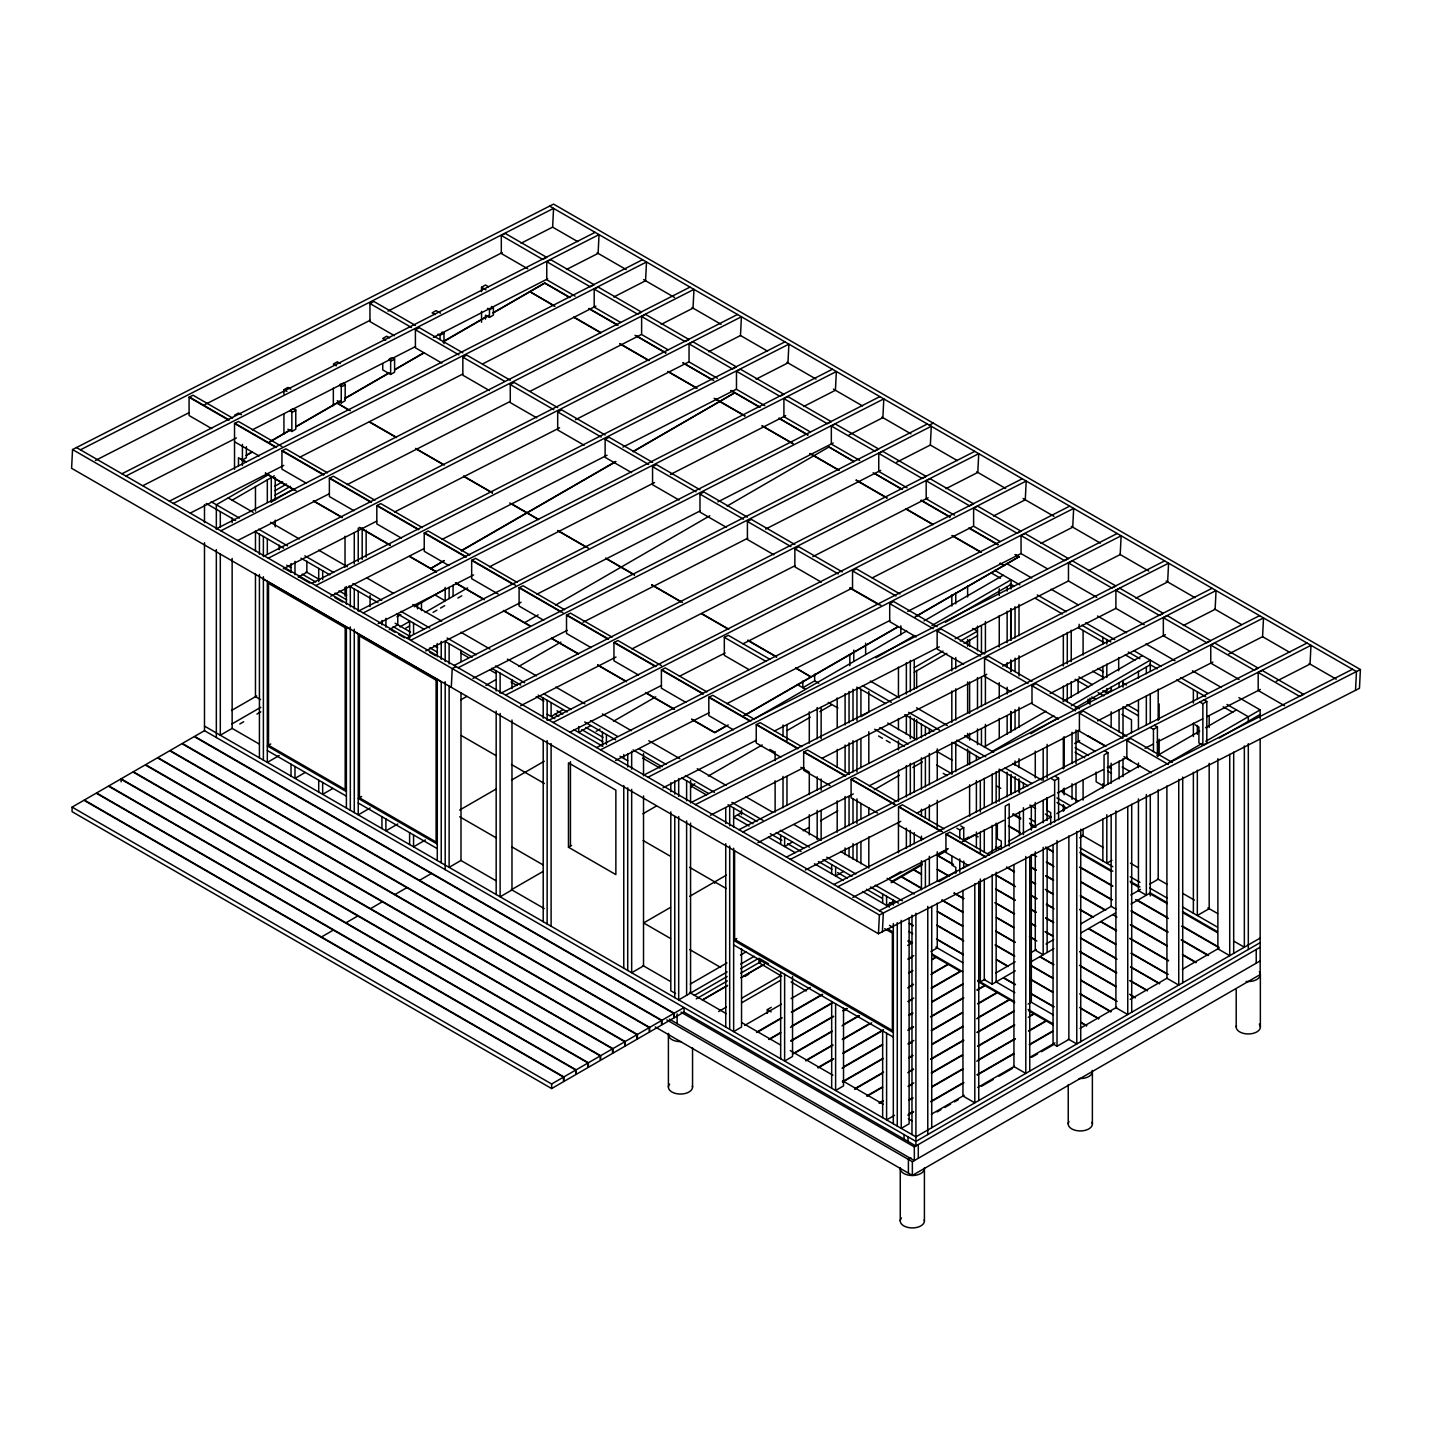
<?xml version="1.0" encoding="UTF-8"?>
<svg xmlns="http://www.w3.org/2000/svg" width="1432" height="1432" viewBox="0 0 1432 1432"><rect width="100%" height="100%" fill="white"/><g stroke="black" fill="none" stroke-linecap="round" stroke-linejoin="round"><path stroke-width="1.5" d="M72.531 449.559L71.6 468.3L878.46 933.754L1359.469 688.291L1360.4 669.532L553.54 204.096L72.531 449.559L879.391 914.994L1360.4 669.532M451.295 687.342L452.226 668.583L456.164 666.578M878.46 933.754L879.391 914.994M882.398 931.749L883.329 912.99L76.469 447.536M896.611 462.25L930.352 445.03L931.283 426.271L458.15 667.724M1355.531 690.313L1356.462 671.554L549.602 206.101M211.703 428.598L189.078 415.531L189.078 397.273L193.016 395.214L232.628 418.072M234.526 415.316L238.464 413.025L241.435 414.743M283.93 394.14L283.93 389.701L287.886 387.428L290.839 389.128M234.526 469.284L234.526 423.514L238.482 421.455L281.943 446.551M481.546 291.663L481.546 287.295L485.502 285.004L488.455 286.722M295.78 410.017L293.811 408.872C286.364 410.304 292.808 414.027 295.78 410.017L295.78 429.224L291.842 431.497L287.886 429.224M345.184 384.42L343.215 383.275C335.768 384.707 342.212 388.43 345.184 384.42L345.184 400.709L341.246 402.983L337.29 400.709M394.588 358.823L392.619 357.678C385.172 359.092 391.616 362.833 394.588 358.823L394.588 372.177L390.65 374.45L382.738 369.904L382.738 363.621M438.085 334.139L440.054 335.285L443.992 333.226L443.992 343.662M487.489 308.542L489.458 309.688L493.396 307.629L493.396 315.13L489.458 317.403L485.502 315.13L485.502 319.121M246.232 455.286L252.032 451.939M269.377 441.915L290.606 429.672M296.388 426.324L340.744 400.709M344.611 398.49L388.967 372.875M394.749 369.528L423.675 352.827M442.971 341.693L487.327 316.078M493.127 312.749L544.787 282.91L569.757 297.319M246.232 455.555L252.032 452.208M269.377 442.184L290.606 429.94M296.388 426.593L340.744 400.996M344.611 398.758L388.967 373.143M394.749 369.814L423.675 353.095M442.971 341.962L489.261 315.237M493.127 313.017L544.787 283.196L569.757 297.605M242.42 460.03L246.376 457.757L246.376 446.695M306.52 483.354L281.943 469.159L281.943 450.901L285.899 448.825L327.498 472.846M268.518 474.636L216.339 504.762L216.339 529.446M231.805 500.395L274.317 475.854M274.872 486.2L282.605 481.743M274.962 490.711L286.561 484.016M275.051 495.239L290.517 486.307M271.275 501.97L292.54 489.708M353.955 510.723L329.378 496.546L329.378 478.288L333.334 476.212L374.916 500.233M401.39 538.11L376.813 523.933L376.813 505.675L380.769 503.599L422.351 527.602M298.375 577.15L306.86 572.263L306.86 561.183M448.807 565.497L424.23 551.302L424.23 533.062L428.186 530.986L469.768 554.99M444.063 560.574L430.567 568.647L444.063 560.861M461.426 550.568L615.724 461.48M633.087 451.456L734.902 392.672L633.087 451.724M461.426 550.837L615.724 461.748M498.121 593.976L471.665 578.689L471.665 560.431L475.621 558.373L517.203 582.377M231.536 710.487L256.668 695.988M396.986 616.798L400.835 614.561M414.331 606.774L445.191 588.964M72.083 807.111L83.933 800.273L563.492 1077.132L563.492 1081.697L551.642 1088.553L72.083 811.675L72.083 807.111L551.642 1083.988L563.492 1077.132M121.094 778.811L132.943 771.973L612.502 1048.833L612.502 1053.397L600.652 1060.253L600.652 1055.688L121.094 778.811L121.094 781.854M1260.16 942.65L915.907 1141.411L204.49 730.678L194.609 736.37L674.168 1013.247L684.048 1007.537L684.048 1012.102L674.168 1017.812L674.168 1013.247M389.289 629.633L397.756 624.746L397.756 613.666M231.805 724.019L260.785 707.283M399.94 626.947L409.588 621.381M425.053 612.448L467.566 587.908M239.824 723.966L243.691 721.728M256.919 714.085L260.785 711.847M405.721 628.165L409.588 625.945M433.055 612.395L436.921 610.157M440.519 608.081L444.654 605.7M457.9 598.039L461.766 595.819M543.677 620.253L519.1 606.076L519.1 587.818L523.038 585.742L564.638 609.764M270.72 743.996L267.319 745.965L346.383 791.592M279.186 755.541L267.319 762.379L267.319 581.392M538.128 614.883L524.631 622.687M555.491 605.145L709.789 515.788M727.152 506.033L828.967 446.981L853.92 461.39M591.094 647.64L566.517 633.463L566.517 615.205L570.473 613.129L612.055 637.133M305.159 772.492L294.992 778.364L294.992 766.496M460.925 699.8L466.707 696.471M485.931 685.373L495.544 679.824M518.617 666.507L560.914 642.091M332.833 788.459L322.665 794.33L322.665 782.463M638.529 675.027L613.952 660.832L613.952 642.592L617.908 640.516L661.387 665.612M361.616 796.478L358.233 798.447L437.279 844.075M370.082 808.024L358.233 814.88L358.233 633.875M562.973 709.663L551.105 716.501L551.105 702.593M685.946 702.414L661.387 688.219L661.387 669.961L665.325 667.903L706.925 691.907M397.756 823.991L385.906 830.846L385.906 818.979M590.611 725.612L578.743 732.468L578.743 726.507M459.654 810.082L496.188 788.996M511.564 780.1L544.25 761.233M596.159 731.269L600.008 729.049M613.469 721.263L655.767 696.847M425.429 839.975L413.562 846.813L413.562 834.946M733.381 729.801L708.804 715.606L708.804 697.348L712.76 695.272L754.342 719.294M321.484 936.958L333.334 930.102M345.971 922.799L357.839 915.961M370.476 908.658L382.344 901.802M394.981 894.517L406.849 887.661M419.486 880.358L431.354 873.52M495.776 880.591L460.925 860.471L449.129 867.362L449.129 686.214M691.692 719.133L714.729 732.45L726.31 725.755M743.673 715.749L897.971 626.661M915.334 616.637L1019.065 556.744L915.334 616.906M691.692 719.419L714.729 732.719L728.244 724.932M745.589 714.908L897.971 626.93M754.109 719.043L906.653 630.975M924.034 620.933L1003.188 575.234M780.816 757.17L756.239 742.993L756.239 724.735L760.195 722.659L801.777 746.663M875.937 657.825L914.547 635.54M931.928 625.498L1011.099 579.799L1011.099 588.838M945.442 622.258L1011.099 584.363M568.468 847.243L615.867 874.612L615.867 790.178L568.468 762.826L568.468 847.243L571.619 845.417M512.495 889.093L543.014 871.479M642.95 813.788L656.411 806.001M691.029 787.493L691.029 786.025L694.86 783.805M708.321 776.037L762.164 744.962M787.17 730.517L810.243 717.199M819.856 711.65L831.383 704.992M914.26 667.652L943.008 651.059M960.246 641.106L977.483 631.154L972.74 628.415M914.26 672.217L946.838 653.404M964.076 643.451L977.483 635.718M860.918 716.716L868.812 712.152M830.13 785.649L803.674 770.362L803.674 752.122L807.612 750.046L849.212 774.05M741.543 812.553L733.649 817.117L749.025 825.995M877.565 813.036L851.091 797.749L851.091 779.491L855.047 777.433L896.629 801.437M670.516 907.405L643.595 922.942L670.57 938.515M689.741 896.307L726.275 875.203M803.191 830.811L808.955 827.463M820.482 820.805L837.792 810.816M874.326 789.73L899.332 775.303M912.793 767.534L922.405 761.967M792.54 841.98L784.629 846.545L784.629 837.416M984.285 746.86L1045.986 711.239M1063.332 701.232L1142.378 655.587M992.197 751.424L1053.898 715.803M1071.243 705.797L1150.29 660.152L1150.29 671.429M923.103 839.331L898.526 825.136L898.526 806.878L902.482 804.802L944.064 828.824M1030.754 733.739L1057.747 718.148M1075.092 708.124L1150.29 664.717M1111.894 690.081L1106.811 693.016L1106.811 688.559M843.52 871.426L835.608 875.99L835.608 866.861M736.8 938.515L733.649 940.341L893.317 1032.526M1074.627 743.548L1079.71 740.613M968.587 865.59L945.943 852.523L945.943 834.265L949.899 832.189L989.512 855.065M690.296 984.07L726.991 962.895M740.505 955.09L746.305 951.743M956.827 828.215L959.78 829.933L963.736 827.642L963.736 841.014M1051.679 778.829L1054.65 780.547L1058.588 778.256L1058.588 819.82M727.17 971.916L678.696 999.894L678.696 816.526M740.684 964.112L754.217 956.308M889.415 878.246L900.997 871.551M1107.992 784.056L1107.992 752.659L1104.054 754.933L1104.054 786.347L1096.142 781.783L1096.142 772.081M1150.487 727.617L1153.458 729.336L1157.396 727.062L1157.396 755.953M694.341 995.437L727.17 976.481M740.684 968.676L758.083 958.634M891.348 881.682L922.244 863.854M937.709 854.922L947.358 849.355M964.738 839.313L968.605 837.076M891.169 882.703L901.337 876.832L920.615 887.965M922.262 864.749L913.795 869.636L921.51 874.093M946.588 850.715L938.121 855.602L953.533 864.498M964.13 840.584L974.297 834.713L978.146 836.932M1199.909 702.02L1202.862 703.738L1206.818 701.465L1206.818 742.993L1202.862 745.267L1198.906 742.975L1198.906 727.009L1194.95 724.735M696.274 998.874L727.42 980.902M740.684 973.241L760.249 961.946M781.693 976.302L759.032 962.769L761.681 961.248M563.886 1076.9L575.753 1070.062L575.753 1074.627L563.886 1081.464L563.886 1076.9L84.327 800.04L96.195 793.185L575.753 1070.062M576.147 1069.829L587.997 1062.992L587.997 1067.556L576.147 1074.394L576.147 1069.829L96.588 792.97L108.438 786.114L587.997 1062.992M588.391 1062.759L600.259 1055.921L600.259 1060.486L588.391 1067.323L588.391 1062.759L108.832 785.899L120.7 779.044L600.259 1055.921M600.652 1055.688L612.502 1048.833M612.896 1048.618L624.764 1041.762L624.764 1046.327L612.896 1053.182L612.896 1048.618L133.337 771.741L145.205 764.903L624.764 1041.762M625.158 1041.529L637.007 1034.692L637.007 1039.256L625.158 1046.094L625.158 1041.529L145.599 764.67L157.448 757.832L637.007 1034.692M637.401 1034.459L649.251 1027.621L649.251 1032.186L637.401 1039.023L637.401 1034.459L157.842 757.6L169.71 750.744L649.251 1027.621M649.663 1027.388L661.512 1020.551L661.512 1025.115L649.663 1031.953L649.663 1027.388L170.104 750.529L181.954 743.673L661.512 1020.551M661.906 1020.318L673.756 1013.462L673.756 1018.027L661.906 1024.882L661.906 1020.318L182.347 743.441L194.215 736.603L673.756 1013.462M702.414 999.894L727.51 985.413M741.024 977.608L764.205 964.219M702.486 1000.073L727.545 985.592M741.042 977.805L764.187 964.452M744.891 976.391L748.757 974.172M894.499 900.853L886.605 905.418L886.605 896.289M938.998 881.629L956.379 871.587M962.179 868.257L967.978 864.91M987.292 853.758L1000.807 845.954M1008.54 841.479L1051.034 816.956M1056.816 813.609L1139.872 765.655M1157.253 755.613L1199.747 731.09M1205.547 727.742L1236.46 709.896M718.649 1011.511L726.382 1007.054M741.83 998.14L780.458 975.836M741.919 1002.651L780.547 980.347M1169.121 762.468L1201.949 743.512M1205.816 741.275L1260.16 709.896L1260.16 718.936M1219.33 738.035L1260.16 714.461M767.337 1013.355L767.337 1009.614L771.275 1007.34M744.694 1025.402L781.407 1004.208M791.073 998.623L810.405 987.453M1079.71 837.827L1083.093 835.858L1083.093 829.164M756.543 1032.239L781.675 1017.74M791.341 1012.156L822.254 994.309M756.937 1032.472L782.069 1017.973M791.735 1012.388L822.648 994.542M907.709 945.442L911.558 943.205M768.805 1039.328L780.386 1032.633M791.986 1025.938L832.583 1002.489M907.96 958.975L913.759 955.627M769.199 1039.543L780.798 1032.848M790.446 1027.281L832.977 1002.722M908.353 959.207L912.22 956.97M930.925 951.564L937.262 947.912L937.262 903.18M790.715 1040.813L833.245 1016.273M842.893 1010.688L846.76 1008.45M908.622 972.74L912.488 970.52M931.802 959.351L935.669 957.131L932.286 955.162M791.108 1041.046L833.639 1016.487M843.305 1010.92L847.153 1008.683M909.016 972.972L912.882 970.735M932.214 959.583L936.063 957.346L947.93 964.201L932.465 973.134M1111.894 860.31L1106.811 863.245L1106.811 814.718M793.31 1053.469L831.956 1031.147M843.555 1024.453L859.021 1015.521M909.266 986.523L913.133 984.285M793.704 1053.701L832.35 1031.38M842.016 1025.795L859.415 1015.753M907.727 987.865L913.527 984.518M930.925 974.476L948.324 964.434L960.174 971.272L931.194 988.008M805.554 1060.539L832.618 1044.912M842.285 1039.346L869.331 1023.719M907.995 1001.398L913.795 998.05M805.947 1060.772L833.012 1045.145M842.678 1039.578L871.658 1022.824M908.389 1001.63L912.256 999.393M931.588 988.241L960.568 971.505M817.815 1067.61L833.263 1058.696M842.929 1053.111L883.526 1029.68M908.658 1015.163L912.524 1012.943M931.838 1001.774L962.769 983.927M818.209 1067.842L833.657 1058.91M843.323 1053.343L881.987 1031.022M909.052 1015.395L912.918 1013.158M932.232 1002.006L963.163 984.16M985.073 979.166L980.329 981.904L980.329 879.033M995.867 972.937L1015.145 961.821M1030.557 952.907L1036.338 949.577M1045.986 944.01L1053.701 939.553M1080.695 923.962L1111.536 906.152M1130.815 895.018L1140.463 889.469M1149.717 884.117L1158.202 879.212L1158.202 789.766M843.591 1066.876L882.237 1044.554M909.302 1028.946L913.168 1026.708M930.567 1016.666L963.432 997.692M976.946 989.888L984.679 985.413L977.913 981.511M842.052 1068.218L882.649 1044.787M907.763 1030.288L913.562 1026.941M930.961 1016.899L963.826 997.925M977.358 990.103L985.073 985.646L996.941 992.501L977.608 1003.653M984.285 878.997L984.285 979.631L992.197 984.196L1015.324 970.824M1030.754 961.928L1053.898 948.575M1080.874 932.984L1115.582 912.954M1131.012 904.04L1150.29 892.906M842.32 1081.769L882.9 1058.338M908.031 1043.821L913.831 1040.473M931.23 1030.431L962.143 1012.585M842.714 1082.001L883.293 1058.552M908.425 1044.053L912.291 1041.816M931.623 1030.664L962.537 1012.8M978.002 1003.886L997.334 992.716L1009.184 999.572L978.271 1017.418M854.564 1088.839L883.562 1072.103M908.676 1057.586L912.542 1055.366M931.874 1044.197L962.805 1026.35M854.958 1089.072L882.023 1073.445M909.087 1057.818L912.936 1055.599M932.268 1044.429L963.199 1026.583M976.731 1018.761L1009.578 999.787L1014.662 1002.722M866.825 1095.91L882.273 1086.977M909.338 1071.369L913.204 1069.131M930.603 1059.089L963.45 1040.115M976.982 1032.311L1013.713 1011.099M867.219 1096.142L882.667 1087.21M907.798 1072.711L913.598 1069.364M930.997 1059.322L963.861 1040.348M977.376 1032.526L1014.107 1011.332M1028.158 1004.047L1031.326 1002.221L1031.326 854.618M879.069 1102.98L882.935 1100.761M908.067 1086.244L913.867 1082.896M931.248 1072.854L962.179 1055.008M977.644 1046.076L1014.375 1024.882M1029.823 1015.95L1033.689 1013.713L1028.606 1010.777M879.463 1103.213L883.329 1100.975M908.461 1086.476L912.327 1084.239M931.659 1073.087L962.572 1055.223M978.038 1046.309L1014.769 1025.097M1028.283 1017.293L1034.083 1013.946L1045.951 1020.783L1028.552 1030.825M908.711 1100.009L912.578 1097.789M931.91 1086.62L962.841 1068.773M978.307 1059.841L1015.019 1038.648M909.105 1100.241L912.972 1098.022M932.304 1086.852L963.235 1069.006M976.767 1061.184L1015.413 1038.862M1028.946 1031.058L1046.344 1021.016L1053.111 1024.936M894.499 1115.349L886.605 1119.913L886.605 1033.206M909.374 1113.792L913.24 1111.554M930.639 1101.512L963.485 1082.538M977.018 1074.734L1013.749 1053.522M1029.214 1044.608L1052.395 1031.201M907.834 1115.134L913.634 1111.787M931.033 1101.745L963.879 1082.771M977.412 1074.967L1014.142 1053.755M1029.608 1044.823L1052.788 1031.434M931.355 1114.239L964.183 1095.283M977.698 1087.479L1014.393 1066.303M1029.841 1057.371L1054.937 1042.89M1080.05 1028.391L1116.727 1007.215M1130.242 999.411L1166.937 978.235L1166.883 785.935M1182.384 969.303L1219.08 948.127M937.083 1111.93L940.949 1109.693M944.816 1107.473L950.615 1104.126M954.482 1101.888L958.348 1099.651M981.547 1086.262L993.146 1079.567M998.945 1076.22L1012.46 1068.415M1031.792 1057.246L1037.591 1053.898M1041.458 1051.679L1053.057 1044.984M1053.057 844.952L1053.057 1043.964L1057.013 1046.255L1068.863 1039.417L1068.863 835.912M1260.16 938.085L915.907 1136.847L204.49 726.113M680.988 1012.156L914.332 1146.889L1260.16 947.214M911.038 1157.915L908.407 1159.437L908.407 1173.13M666.811 1019.942L912.363 1161.71L1260.16 960.908M655.212 1026.941L912.363 1175.403L1260.16 974.601L1260.16 739.055M547.65 278.846L433.449 337.397M502.185 252.605L387.965 311.156M394.48 335.732L369.957 321.574L369.957 303.53L373.913 301.49L415.405 325.44M501.307 235.475L505.263 233.434L546.755 257.384L542.817 259.443L501.307 235.475L501.307 253.518L527.71 268.769M441.879 363.101L415.405 347.815L415.405 329.772L419.361 327.731L462.84 352.827M546.755 261.716L550.711 259.675L594.191 284.771L590.235 286.812L546.755 261.716L546.755 279.759L575.109 296.138M489.314 390.489L462.84 375.202L462.84 357.159L466.796 355.118L510.275 380.214M594.191 289.103L598.146 287.062L641.625 312.158L637.67 314.199L594.191 289.103L594.191 307.146L620.647 322.433M536.732 417.858L510.275 402.589L510.275 384.546L514.231 382.487L557.692 407.601M641.625 316.49L645.563 314.431L689.043 339.545L685.087 341.586L641.625 316.49L641.625 334.533L668.082 349.802M584.167 445.245L557.692 429.976L557.692 411.915L561.648 409.874L605.127 434.97M689.043 343.859L692.998 341.818L736.478 366.914L732.522 368.973L689.043 343.859L689.043 361.92L717.396 378.281M631.584 472.632L605.127 457.345L605.127 439.302L609.083 437.261L652.562 462.357M736.478 371.246L740.433 369.205L783.913 394.301L779.957 396.342L736.478 371.246L736.478 389.289L764.831 405.668M679.019 500.019L652.562 484.732L652.562 466.689L656.5 464.648L699.98 489.744M783.913 398.633L787.851 396.592L831.33 421.688L827.374 423.729L783.913 398.633L783.913 416.676L810.369 431.963M726.454 527.388L699.98 512.119L699.98 494.076L703.935 492.017L747.415 517.131M831.33 426.02L835.286 423.962L878.765 449.075L874.809 451.116L831.33 426.02L831.33 444.063L859.683 460.424M773.871 554.775L747.415 539.506L747.415 521.463L751.37 519.404L794.85 544.5M878.765 453.389L882.721 451.349L926.182 476.444L922.244 478.503L878.765 453.389L878.765 471.45L907.118 487.811M821.306 582.162L794.85 566.875L794.85 548.832L798.788 546.791L842.267 571.887M926.182 480.776L930.138 478.736L973.617 503.831L969.661 505.89L926.182 480.776L926.182 498.819L954.535 515.198M748.9 669.567L724.323 655.391L724.323 637.33L728.279 635.289L769.861 659.293M852.541 588.964L852.541 570.92L856.479 568.862L899.958 593.958M973.617 508.163L977.573 506.123L1021.052 531.218L1017.096 533.259L973.617 508.163L973.617 526.206L1000.091 541.493M916.158 636.918L889.702 621.649L889.702 603.606L893.658 601.547L937.137 626.661M1021.052 535.55L1025.008 533.492L1068.469 558.605L1064.531 560.646L1021.052 535.55L1021.052 553.593L1047.508 568.862M963.593 664.305L937.137 649.036L937.137 630.993L941.075 628.934L984.554 654.03M1068.469 562.937L1072.425 560.879L1115.904 585.974L1111.948 588.033L1068.469 562.937L1068.469 580.98L1096.822 597.341M1011.028 691.692L984.554 676.405L984.554 658.362L988.51 656.321L1031.989 681.417M1115.904 590.306L1119.86 588.266L1163.339 613.361L1159.383 615.42L1115.904 590.306L1115.904 608.349L1144.257 624.728M1058.445 719.079L1031.989 703.792L1031.989 685.749L1035.945 683.708L1079.406 708.804M1163.339 617.693L1167.277 615.653L1210.756 640.748L1206.818 642.789L1163.339 617.693L1163.339 635.736L1189.795 651.023M1105.88 746.466L1079.406 731.179L1079.406 713.136L1083.362 711.077L1126.841 736.191M1210.756 645.08L1214.712 643.022L1258.191 668.135L1254.235 670.176L1210.756 645.08L1210.756 663.123L1239.11 679.484M1151.364 772.725L1126.841 758.566L1126.841 740.523L1130.797 738.465L1172.289 762.433M1258.191 672.467L1262.147 670.409L1303.639 694.377L1299.683 696.417L1258.191 672.467L1258.191 690.51L1284.593 705.743M80.425 449.827L553.558 208.374L552.627 227.133L521.087 243.225M95.425 460.46L188.952 412.72M204.883 404.594L370.065 320.303M121.953 473.777L595.086 232.342M125.909 476.068L599.041 234.615L598.111 253.375L566.571 269.467M142.896 485.681L236.423 437.941M252.354 429.815L415.549 346.544M169.424 501.164L642.538 259.711M173.379 503.438L646.494 262.002L645.563 280.762L613.773 296.997M190.331 513.068L283.769 465.382M299.664 457.273L462.679 374.092M482.566 363.943L595.873 306.126M216.876 528.533L690.009 287.098M220.832 530.825L693.965 289.371L693.034 308.131L661.226 324.366M237.802 540.437L329.235 493.789M347.135 484.642L510.15 401.461M530.019 391.33L641.339 334.515M264.347 555.92L737.48 314.485M268.303 558.194L741.418 316.758L740.487 335.518L708.697 351.753M283.267 568.844L376.705 521.159M394.588 512.029L559.59 427.828M575.503 419.719L688.81 361.884M311.8 583.289L784.933 341.854M315.756 585.581L788.889 344.145L787.958 362.887L756.15 379.122M330.738 596.213L424.158 548.545M442.058 539.417L607.061 455.215M622.956 447.088L736.263 389.271M359.271 610.676L832.404 369.241M363.227 612.95L836.36 371.515L835.411 390.274L803.62 406.509M378.191 623.6L473.616 574.912M489.529 566.786L654.514 482.584M670.427 474.475L785.721 415.638M406.724 638.063L879.857 396.61M410.68 640.337L883.812 398.901L882.882 417.661L849.087 434.898M425.662 650.969L521.087 602.281M536.982 594.173L699.997 510.991M717.88 501.862L833.191 443.007M454.195 665.433L927.327 423.997M929.296 425.143L933.234 423.12M472.936 678.446L567.215 630.348M583.039 622.258L747.755 538.199M765.619 529.088L880.734 470.358M501.648 692.82L974.78 451.366M505.603 695.093L978.736 453.658L977.805 472.417L945.997 488.652M520.586 705.743L616.011 657.037M631.906 648.929L794.921 565.747M812.803 556.618L928.115 497.781M549.118 720.189L1022.251 478.753M553.074 722.48L1026.207 481.045L1025.276 499.786L993.468 516.021M570.025 732.11L661.477 685.445M679.377 676.316L725.093 652.974M742.975 643.845L852.326 588.051M872.195 577.902L973.581 526.17M596.589 747.576L1069.704 506.14M600.527 749.849L1073.66 508.414L1072.729 527.173L1040.921 543.408M615.509 760.499L708.947 712.814M726.83 703.685L889.845 620.503M907.727 611.375L1021.052 553.54M644.042 774.945L1117.175 533.51M647.998 777.236L1121.131 535.801L1120.2 554.56L1088.392 570.777M662.962 787.868L756.4 740.201M774.3 731.072L939.285 646.87M955.198 638.744L1068.505 580.927M691.513 802.332L1164.628 560.897M695.451 804.605L1168.584 563.17L1167.653 581.929L1135.844 598.164M710.433 815.255L803.871 767.57M821.753 758.441L986.755 674.239M1002.651 666.131L1115.976 608.314M738.966 829.719L1212.099 588.266M742.922 831.992L1216.054 590.557L1215.124 609.316L1183.315 625.533M757.886 842.643L853.311 793.937M869.224 785.828L1032.221 702.647M1050.121 693.518L1165.415 634.68M786.437 857.088L1259.551 615.653M790.392 859.379L1263.507 617.926L1262.577 636.685L1228.781 653.941M805.357 870.012L900.782 821.324M916.677 813.197L1079.692 730.016M1097.574 720.887L1212.886 662.049M833.889 884.475L1307.022 643.04M837.845 886.748L1310.978 645.313L1310.047 664.072L1276.252 681.31M852.81 897.399L948.235 848.693M962.161 841.604L1003.904 820.303M1007.877 818.263L1053.594 794.939M1057.568 792.898L1103.302 769.575M1107.276 767.552L1127.145 757.403M1145.045 748.274L1152.993 744.21M1156.966 742.188L1202.701 718.846M1206.675 716.823L1260.339 689.436M879.373 910.716L1352.506 669.263M552.537 227.097L577.722 241.614M597.108 252.802L626.16 269.556M643.595 279.616L674.597 297.498M692.032 307.558L721.084 324.312M740.451 335.5L767.57 351.144M786.956 362.314L816.007 379.068M833.442 389.128L862.494 405.9M881.879 417.07L910.931 433.842M930.299 445.012L957.364 460.621M976.696 471.772L1005.676 488.491M1023.074 498.533L1054.006 516.361M1071.404 526.403L1100.385 543.122M1119.717 554.274L1148.715 571.01M1166.113 581.034L1195.093 597.77M1214.426 608.904L1241.49 624.531M1262.756 636.793L1289.802 652.401M1309.134 663.553L1336.199 679.162M588.946 308.417L617.765 325.046M636.954 336.126L665.773 352.755M683.046 362.744L713.763 380.482M731.054 390.453L759.855 407.082M779.044 418.162L807.845 434.791M875.042 473.598L901.927 489.118M921.134 500.198L949.935 516.827M969.142 527.907L997.943 544.536M1015.234 554.524L1019.065 556.744M588.946 308.685L617.765 325.315M635.038 335.303L665.773 353.042M683.046 363.012L711.847 379.641M731.054 390.721L759.855 407.35M779.044 418.43L807.845 435.06M853.92 461.659L828.967 446.981M873.126 472.757L901.927 489.386M921.134 500.466L949.935 517.095M969.142 528.193L997.943 544.822M1015.234 554.793L1019.065 557.012M1006.571 563.492L1031.738 578.009M1051.088 589.196L1078.189 604.841M1097.556 616.011L1126.59 632.783M1145.958 643.952L1174.992 660.725M1192.409 670.785L1221.442 687.539M1238.877 697.599L1260.16 709.896M554.721 306L529.768 291.591L554.721 306.269M573.928 317.081L600.813 332.6M620.02 343.698L648.821 360.327M668.028 371.407L696.829 388.036M716.036 399.134L744.837 415.745M762.11 425.734L792.827 443.455M810.1 453.443L838.901 470.072M856.193 480.042L886.909 497.781M906.116 508.861L933.002 524.398M952.208 535.478L981.009 552.108M1000.216 563.188L1004.047 565.694L1000.216 563.474M573.928 317.349L600.813 332.886M620.02 343.966L648.821 360.595M668.028 371.676L696.829 388.305M714.12 398.293L744.837 416.032M762.11 426.002L792.827 443.741M810.1 453.711L838.901 470.34M856.193 480.311L886.909 498.05M906.116 509.148L933.002 524.667M952.208 535.747L981.009 552.376M994.703 570.33L1019.87 584.865M1037.305 594.924L1066.339 611.679M1085.689 622.866L1114.74 639.621M1134.09 650.808L1161.191 666.453M1180.559 677.622L1207.659 693.267M1227.009 704.455L1248.31 716.752L1248.31 721.316M990.837 572.657L1000.521 578.242M1010.204 583.844L1014.071 586.082M1035.372 598.361L1062.472 614.006M1081.822 625.193L1110.856 641.948M1128.291 652.008L1139.908 658.72M1149.574 664.305L1157.324 668.78M1176.674 679.949L1205.726 696.722M1223.143 706.782L1232.827 712.366M1203.847 699.747L1206.818 701.465M1079.048 628.147L1104.072 642.61M1125.266 654.836L1134.878 660.385M481.546 287.295L486.003 289.855M491.427 306.484L493.396 307.629M487.793 308.363L489.78 309.509M1097.717 668.404L1103.463 671.733M1122.67 682.813L1126.501 685.033M1092.706 671.178L1104.215 677.819M1078.923 676.906L1092.365 684.675M1102.855 690.725L1107.724 693.535M1126.912 704.616L1138.44 711.274M440.537 313.178L436.098 310.619L432.142 312.892L435.113 314.61M1075.074 679.251L1088.517 687.02M1098.111 692.551L1103.875 695.88M1123.082 706.961L1138.44 715.839M1154.443 725.344L1157.396 727.062M1091.775 696.937L1095.569 699.12M1122.026 714.389L1131.477 719.848L1131.477 732.826M442.023 332.081L443.992 333.226M852.541 570.92L896.002 596.016M369.957 303.53L411.467 327.498M415.405 329.772L458.884 354.868M462.84 357.159L504.422 381.163M510.275 384.546L553.754 409.642M557.692 411.915L601.172 437.029M605.127 439.302L648.607 464.416M652.562 466.689L696.042 491.785M699.98 494.076L743.459 519.172M747.415 521.463L790.894 546.559M794.85 548.832L838.311 573.946M889.702 603.606L933.181 628.702M937.137 630.993L980.598 656.089M984.554 658.362L1028.033 683.476M1031.989 685.749L1075.468 710.845M1079.406 713.136L1122.885 738.232M1126.841 740.523L1168.351 764.473M849.999 587.836L880.895 605.324M849.999 588.105L878.8 604.734M1087.998 735.833L1105.021 745.642M1123.923 756.561L1131.477 760.929M389.647 337.934L386.694 336.216L382.738 338.489L385.709 340.207M1105.039 750.959L1107.992 752.659M1095.373 751.478L1078.117 741.525L1078.117 730.517M1122.187 766.979L1129.866 771.4M1075.074 747.719L1088.517 755.47M1107.724 766.55L1111.554 768.769M1075.074 752.283L1084.686 757.814M1107.724 771.114L1111.554 773.334M388.985 359.557L390.972 360.703M340.243 363.531L337.29 361.813L333.334 364.104L336.305 365.804M1055.635 776.556L1058.588 778.256M870.334 681.077L899.224 697.76M916.569 707.766L947.375 725.559M964.721 735.565L993.611 752.248M1012.872 763.363L1041.762 780.046M1061.023 791.162L1078.35 801.168M862.44 685.642L891.331 702.324M908.658 712.331L939.482 730.123M956.809 740.129L985.699 756.812M1004.96 767.928L1031.935 783.501M1056.977 797.964L1070.456 805.733M339.581 385.154L341.568 386.3M858.269 687.808L885.549 703.542M904.809 714.675L933.7 731.358M952.96 742.474L980.329 758.28M999.178 769.163L1028.087 785.846M1056.977 802.511L1066.607 808.078M350.339 410.698L336.896 402.947L348.406 409.874M369.528 421.796L396.413 437.315M415.62 448.395L444.421 465.024M463.628 476.122L492.429 492.751M511.636 503.831L538.522 519.351M557.71 530.431L588.427 548.17M605.7 558.14L634.501 574.769M651.793 584.739L682.509 602.478M701.716 613.576L728.602 629.096M747.808 640.176L776.609 656.805M795.816 667.903L811.174 677.05L795.816 668.171M369.528 422.064L396.413 437.583M415.62 448.663L442.506 464.183M463.628 476.391L492.429 493.02M509.72 502.99L538.522 519.619M557.71 530.699L586.511 547.328M605.7 558.408L634.501 575.038M651.793 585.026L680.594 601.655M701.716 613.845L728.602 629.364M747.808 640.462L776.609 657.091M814.915 681.023L818.782 683.261M887.733 723.071L916.104 739.449M936.886 751.442L952.369 760.392M996.887 786.096L1000.753 788.334M1029.805 805.088L1035.604 808.436M1045.288 814.038L1051.088 817.386M1082.073 835.268L1103.356 847.565M1130.457 863.21L1138.207 867.685M1157.557 878.854L1167.241 884.439M1182.725 893.389L1194.342 900.084M1207.892 907.924L1217.576 913.509M724.323 637.33L765.923 661.351M879.821 727.635L908.21 744.014M797.248 684.532L804.999 688.989M828.233 702.414L837.899 707.999M874.683 729.228L904.415 746.394M936.635 764.992L952.119 773.942M1029.554 818.639L1035.372 822.004M1079.889 847.708L1112.807 866.7M1130.224 876.76L1139.908 882.345M1149.574 887.93L1167.008 897.989M1182.492 906.939L1217.343 927.059M283.93 389.701L286.901 391.419M878.568 736.03L882.434 738.268M886.301 740.505L890.167 742.743M943.241 773.37L947.107 775.607M1013.015 813.662L1020.73 818.102M1029.554 823.203L1036.124 826.998M1079.889 852.273L1112.807 871.265M1130.224 881.324L1139.908 886.909M1149.574 892.494L1167.116 902.625M1182.492 911.504L1217.343 931.623M1234.187 941.361L1244.354 947.214L1244.354 745.947M1012.979 814.611L1020.694 819.05M1030.324 824.617L1034.173 826.837M1080.426 853.544L1111.25 871.336M1130.528 882.47L1138.225 886.909M1149.789 893.586L1167.134 903.61M1182.546 912.506L1217.236 932.536M290.177 410.751L292.164 411.897M1008.826 825.906L1020.389 832.583M1045.449 847.046L1053.147 851.485M1080.122 867.058L1112.879 885.978M1137.939 900.442L1166.829 917.124M1182.259 926.021L1218.865 947.161M1008.432 826.121L1019.996 832.798M1046.971 848.37L1052.753 851.718M1079.728 867.291L1112.485 886.211M1135.612 899.547L1168.369 918.467M1181.865 926.253L1218.471 947.393M1046.685 861.903L1052.466 865.232M1081.357 881.915L1112.199 899.726M1131.459 910.842L1168.064 931.981M1181.561 939.768L1208.536 955.341M1032.794 854.331L1036.643 856.569M1046.273 862.136L1053.988 866.575M1080.963 882.148L1111.805 899.958M1131.065 911.074L1167.671 932.214M1181.167 940.001L1208.143 955.574M1115.904 909.105L1111.16 906.367L1111.16 814.647M960.765 825.942L963.736 827.642M995.884 846.724L999.733 848.943M1030.575 866.754L1036.356 870.083M1045.986 875.65L1053.701 880.089M1080.677 895.68L1105.719 910.143M1130.779 924.589L1167.384 945.729M1182.796 954.643L1196.293 962.429M1030.181 866.969L1035.963 870.316M1045.593 875.883L1053.29 880.322M1080.283 895.895L1105.325 910.358M1113.04 914.815L1116.888 917.035M1130.367 924.821L1166.991 945.961M1182.402 954.858L1195.899 962.644M1006.75 867.148L1014.465 871.605M1029.877 880.501L1035.658 883.83M1045.288 889.397L1053.003 893.854M1079.979 909.427L1093.475 917.214M1101.172 921.653L1116.584 930.567M1130.081 938.354L1168.619 960.603M1006.463 867.327L1014.16 871.766M1029.572 880.662L1035.354 884.009M1046.917 890.686L1052.699 894.015M1079.674 909.588L1093.171 917.375M1100.868 921.832L1116.298 930.728M1129.776 938.515L1168.315 960.765M189.471 397.04L229.084 419.916M234.92 423.281L276.519 447.303M282.355 450.668L323.936 474.672M329.79 478.055L371.371 502.059M377.207 505.442L418.806 529.446M424.642 532.811L466.223 556.833M472.077 560.198L515.556 585.294M519.494 587.585L562.973 612.681M566.929 614.972L608.51 638.976M614.364 642.342L655.946 666.363M661.781 669.728L703.363 693.75M709.216 697.115L750.798 721.119M756.651 724.503L798.233 748.506M804.068 751.889L845.65 775.893M851.503 779.259L894.982 804.372M898.92 806.646L942.399 831.741M946.355 834.033L985.968 856.891M189.078 397.273L228.69 420.149M234.526 423.514L276.108 447.536M281.943 450.901L323.543 474.923M329.378 478.288L370.96 502.292M376.813 505.675L418.395 529.679M424.23 533.062L465.83 557.066M471.665 560.431L513.247 584.453M519.1 587.818L560.682 611.822M566.517 615.205L608.117 639.209M613.952 642.592L655.534 666.596M661.387 669.961L702.969 693.983M708.804 697.348L750.386 721.352M756.239 724.735L797.821 748.739M803.674 752.122L845.256 776.126M851.091 779.491L894.57 804.605M898.526 806.878L940.108 830.882M945.943 834.265L985.574 857.142M996.529 875.274L1013.874 885.298M1031.201 895.304L1036.983 898.634M1046.631 904.201L1052.413 907.548M1089.018 928.688L1115.993 944.261M1131.405 953.157L1168.029 974.297M996.224 875.453L1015.485 886.587M1030.915 895.483L1036.696 898.813M1046.327 904.38L1054.024 908.837M1088.714 928.849L1115.689 944.422M1131.101 953.336L1167.724 974.458M1166.883 978.253L1178.751 985.091L1178.751 779.366M769.915 749.419L773.781 751.657M800.882 767.301L808.633 771.776M234.526 441.772L259.103 455.967M995.92 888.968L1015.198 900.102M1030.61 908.998L1036.392 912.345M1046.022 917.894L1053.737 922.351M1080.713 937.924L1115.403 957.954M1130.815 966.851L1159.723 983.533M937.817 855.781L953.229 864.677M995.634 889.147L1014.894 900.28M1030.306 909.177L1036.088 912.506M1045.718 918.073L1053.433 922.53M1080.408 938.103L1117.014 959.243M1130.51 967.03L1159.419 983.712M246.215 461.945L240.451 458.884M265.421 473.025L296.138 490.764M313.429 500.752L342.23 517.382M359.504 527.352L390.238 545.091M409.445 556.189L436.312 571.708M455.519 582.788L484.32 599.417M503.509 610.497L530.395 626.017M551.517 638.207L578.403 653.726M597.591 664.824L626.41 681.453M645.599 692.533L674.418 709.162M246.215 462.214L238.482 457.757L238.482 465.74M265.421 473.312L294.222 489.941M313.429 501.021L342.23 517.65M359.504 527.638L390.238 545.377M409.445 556.457L436.312 571.977M455.519 583.057L484.32 599.686M503.509 610.766L530.395 626.285M551.517 638.475L578.403 653.994M597.591 665.092L626.41 681.722M645.599 692.802L674.418 709.431M937.53 869.296L949.076 875.972M995.329 902.661L1014.59 913.795M1030.02 922.691L1035.801 926.039M1045.432 931.588L1053.129 936.045M1080.122 951.618L1116.727 972.758M1130.206 980.544L1147.551 990.55M937.226 869.475L948.789 876.151M995.025 902.84L1014.303 913.974M1029.715 922.87L1035.497 926.2M1045.127 931.767L1052.842 936.224M1079.818 951.797L1116.423 972.937M1129.92 980.723L1147.247 990.729M954.267 892.995L963.897 898.562M996.654 917.482L1013.999 927.488M1029.411 936.385L1035.193 939.732M1079.513 965.311L1116.137 986.451M1129.615 994.238L1135.397 997.585M921.206 874.272L913.491 869.815L901.641 876.653L920.919 887.786M953.963 893.174L963.593 898.741M996.35 917.644L1013.695 927.668M1031.04 937.674L1036.822 941.021M1081.142 966.6L1115.832 986.63M1131.244 995.526L1135.093 997.746M435.024 594.96L445.191 600.831L445.191 587.424M942.113 900.03L963.306 912.256M996.063 931.176L1015.324 942.292M1040.384 956.755L1053.862 964.542M1080.838 980.114L1115.528 1000.145M941.808 900.191L963.002 912.435M995.759 931.337L1015.019 942.471M1040.08 956.934L1053.558 964.721M1080.551 980.293L1117.157 1001.433M228.207 497.906L253.195 512.352M270.505 522.34L299.36 538.987M318.584 550.103L347.421 566.75M366.664 577.848L393.585 593.403M412.81 604.501L441.665 621.148M460.925 632.264L489.977 649.054M507.411 659.114L536.463 675.886M555.831 687.074L584.9 703.846M602.335 713.924L631.387 730.696M648.821 740.756L679.806 758.656M697.241 768.716L726.31 785.488M745.678 796.675L772.797 812.338M794.116 824.635L821.234 840.298M840.602 851.485L867.72 867.13M887.088 878.317L914.207 893.98M937.656 911.486L962.698 925.949M995.455 944.869L1014.733 955.985M1030.145 964.899L1053.272 978.235M1080.247 993.808L1111.071 1011.618M937.351 911.665L962.411 926.128M995.168 945.048L1014.429 956.164M1029.841 965.061L1052.967 978.414M1079.943 993.987L1110.784 1011.798M211.256 501.827L239.412 518.08M258.655 529.178L287.492 545.843M304.801 555.831L333.656 572.478M352.881 583.594L381.718 600.241M400.96 611.339L429.797 628.004M447.124 637.992L476.176 654.782M495.544 665.952L524.613 682.742M543.981 693.911L571.1 709.574M590.467 720.761L617.586 736.424M638.905 748.721L666.023 764.384M685.391 775.571L714.443 792.343M731.877 802.403L762.88 820.303M780.315 830.363L809.366 847.135M826.801 857.213L855.871 873.985M875.238 885.173L902.357 900.817M937.065 925.179L962.107 939.643M996.797 959.673L1008.361 966.349M1029.554 978.593L1052.681 991.928M1079.656 1007.519L1098.917 1018.635M206.172 503.455L235.564 520.425M254.806 531.523L283.643 548.188M300.953 558.176L329.808 574.823M349.032 585.939L377.887 602.586M397.111 613.684L424.033 629.239M472.309 657.109L445.191 641.447L445.191 661.566M491.677 668.279L520.729 685.069M538.163 695.129L567.233 711.901M584.668 721.961L615.653 739.861M633.087 749.92L662.139 766.711M681.525 777.898L708.643 793.543M728.011 804.73L757.063 821.503M776.18 832.547L803.567 848.353M822.935 859.54L851.986 876.312M870.441 886.963L898.473 903.144M936.761 925.358L963.736 940.931M996.493 959.852L1008.056 966.528M1031.183 979.882L1052.377 992.108M1081.267 1008.79L1098.612 1018.814M460.657 653.028L468.407 657.503M489.69 669.782L495.508 673.147M510.991 682.08L516.791 685.445M536.159 696.614L543.892 701.089M642.628 758.083L660.045 768.143M691.029 786.025L706.513 794.975M556.976 710.773L562.74 714.085M585.76 727.384L603.015 737.337M737.587 814.826L752.981 823.722M770.309 833.71L781.836 840.369M787.618 843.717L801.079 851.485M818.388 861.473L831.867 869.26M837.63 872.589L847.261 878.138M866.485 889.254L881.879 898.133M889.576 902.572L893.425 904.791M768.268 837.111L795.207 852.649M814.45 863.764L843.305 880.429M862.547 891.527L889.469 907.082M554.954 714.156L558.784 716.376M581.804 729.658L602.908 741.848M306.144 571.851L319.676 579.656M338.99 590.825L346.723 595.282M395.125 623.224L410.572 632.139M433.771 645.528L437.637 647.765M547.149 714.228L554.828 718.649M574.017 729.729L602.783 746.341M620.038 756.311L627.717 760.732M909.481 923.3L913.33 925.537M936.456 938.873L963.432 954.464M1003.904 977.823L1015.467 984.5M1030.879 993.396L1054.006 1006.75M1080.981 1022.323L1086.763 1025.652M909.177 923.479L913.043 925.698M938.085 940.162L963.127 954.625M1003.599 978.002L1015.163 984.661M1030.575 993.575L1053.701 1006.911M1080.677 1022.502L1086.458 1025.831M286.74 565.21L290.606 567.448M302.188 574.143L315.72 581.947M335.052 593.099L346.634 599.793M393.102 626.625L410.483 636.649M429.815 647.819L437.548 652.276M284.717 568.611L290.517 571.959M298.25 576.416L309.831 583.11M334.963 597.609L342.678 602.067M391.079 630.008L394.946 632.246M398.812 634.483L404.612 637.831M429.725 652.33L435.525 655.677M908.855 931.516L912.721 933.736M935.83 947.071L962.787 962.644M995.526 981.547L1014.805 992.68M1030.199 1001.577L1053.326 1014.912M889.469 925.341L893.317 927.56M908.658 940.52L912.506 942.739M931.767 953.873L962.59 971.666M977.698 980.383L1014.59 1001.684M1028.087 1009.471L1053.111 1023.916M887.554 928.795L893.317 932.125M907.781 941.021L911.164 942.972M884.672 928.688L892.369 933.127L892.369 1030.431L734.598 939.338L734.598 850.877M1068.308 1039.077L1076.774 1043.964L1076.774 831.527M263.381 579.101L350.321 629.31M354.277 631.584L441.235 681.793M461.14 735.457L495.991 755.577M511.475 764.509L544.375 783.519M643.111 840.512L670.212 856.157M689.58 867.345L726.293 888.538M768.554 963.754L759.032 958.259L759.032 962.769M733.649 944.905L893.317 1037.09M260.552 699.604L255.469 696.668L255.469 573.677M459.69 816.759L496.474 838.006M511.958 846.938L542.925 864.821M689.83 949.631L720.654 967.423M767.337 1009.614L771.204 1011.851M232.038 728.333L258.959 743.87M511.278 889.54L544.214 908.55M643.004 965.598L670.122 981.26M689.508 992.43L726.31 1013.677M741.812 1022.627L780.547 1045.002M790.231 1050.587L832.851 1075.199M842.535 1080.784L883.222 1104.269M908.407 1118.822L912.274 1121.059M267.319 750.529L346.383 796.156M358.233 803.012L437.279 848.639M675.546 993.504L670.803 990.765L670.803 811.872M683.422 1011.744L915.907 1145.976L915.907 913.222M669.388 1019.154L914.332 1160.582L914.332 1146.889M791.126 981.958L806.234 990.98M1260.357 974.655L1260.357 1027.048M1256.222 949.506L1256.222 963.199M1248.31 743.673L1248.31 949.506M1236.21 989.798L1236.21 1026.905M1233.686 752.122L1233.686 953.39M1229.73 754.395L1229.73 955.663L1217.88 948.825L1217.88 758.727M1209.181 716.34L1209.181 727.51M1209.181 763.292L1209.181 908.658L1197.331 915.495L1197.331 770.148M1202.862 703.738L1202.862 745.267M1197.331 691.871L1197.331 698.583M1197.331 725.415L1197.331 734.365M1193.375 689.597L1193.375 703.005M1193.375 723.142L1193.375 736.549M1193.375 772.331L1193.375 913.222M1182.707 777.075L1182.707 982.817M1159.15 703.882L1159.15 719.437M1159.15 739.198L1159.15 754.592M1158.202 689.132L1158.202 720.439M1158.202 740.577L1158.202 756.221M1153.458 729.336L1153.458 751.567M1150.29 693.804L1150.29 722.892M1150.29 794.474L1150.29 895.949M1146.334 667.008L1146.334 673.72M1146.334 696.077L1146.334 725.165M1146.334 794.527L1146.334 895.197L1138.44 890.632L1138.44 798.913M1138.44 671.286L1138.44 678.106M1138.44 700.355L1138.44 729.55M1138.44 762.988L1138.44 767.588M1131.71 804.283L1131.71 1012.263M1127.754 806.556L1127.754 1014.536L1115.904 1007.698L1115.904 810.906M1123.01 680.468L1123.01 687.181M1123.01 707.318L1123.01 736.388M1123.01 758.763L1123.01 776.663M1119.072 682.742L1119.072 687.217M1119.072 709.592L1119.072 731.967M1119.072 761.054L1119.072 778.936M1118.678 657.485L1118.678 670.731M1111.16 687.127L1111.16 691.602M1111.16 711.74L1111.16 727.402M1111.16 763.202L1111.16 783.322M1106.811 639.621L1106.811 644.06M1106.811 664.09L1106.811 677.443M1102.855 637.33L1102.855 644.006M1102.855 666.256L1102.855 679.609M1102.855 783.752L1102.855 788.173M1102.855 819.05L1102.855 860.972M1092.383 1071.637L1092.383 1124.031M1089.985 697.939L1089.985 704.419M1087.998 699.067L1087.998 703.398M1083.093 630.402L1083.093 654.961M1083.093 780.028L1083.093 800.13M1080.73 829.235L1080.73 1041.691M1079.155 624.298L1079.155 628.201M1078.117 679.842L1078.117 693.052M1075.987 729.998L1075.987 763.542M1075.987 783.68L1075.987 801.58M1072.031 732.271L1072.031 763.596M1072.031 783.734L1072.031 799.396M1071.243 630.259L1071.243 661.566M1071.243 681.704L1071.243 697.348M1068.236 1084.597L1068.236 1123.887M1067.287 632.461L1067.287 663.768M1067.287 683.887L1067.287 701.769M1064.137 736.657L1064.137 767.982M1064.137 788.119L1064.137 794.832M1064.137 806.001L1064.137 810.476M1063.332 634.644L1063.332 665.952M1063.332 686.071L1063.332 701.734M1063.332 737.516L1063.332 768.823M1063.332 788.942L1063.332 793.418M1063.332 804.605L1063.332 811.317M1057.013 840.512L1057.013 1046.255M1054.65 780.547L1054.65 822.093M1050.694 824.563L1050.694 812.588L1046.738 810.297L1046.738 797.928M1047.132 744.407L1047.132 777.97M1047.132 798.107L1047.132 820.482M1047.132 847.314L1047.132 952.477M1043.176 748.936L1043.176 780.243M1043.176 800.381L1043.176 822.756M1043.176 847.368L1043.176 954.75L1035.282 950.186L1035.282 851.754M1035.282 751.084L1035.282 777.916M1035.282 802.529L1035.282 827.141M1031.326 805.428L1031.326 830.023M1029.751 856.443L1029.751 1071.118M1025.795 856.497L1025.795 1073.409L1013.928 1066.572L1013.928 865.304M1023.415 783.143L1023.415 787.618M1023.415 807.755L1023.415 834.587M1019.459 780.87L1019.459 792.057M1019.459 812.177L1019.459 834.534M1019.011 604.394L1019.011 635.701M1019.011 655.82L1019.011 675.958M1019.011 707.265L1019.011 727.384M1019.011 758.692L1019.011 767.642M1019.011 778.829L1019.011 792.236M1015.055 606.685L1015.055 637.992M1015.055 658.111L1015.055 671.536M1015.055 709.538L1015.055 729.676M1015.055 760.983L1015.055 765.458M1015.055 776.627L1015.055 792.29M1011.099 608.958L1011.099 640.265M1011.099 660.385L1011.099 671.572M1011.099 711.829L1011.099 731.949M1011.099 774.443L1011.099 794.563M1010.706 584.041L1010.706 588.516M1010.706 608.636L1010.706 639.943M1010.706 660.08L1010.706 671.25M1010.706 711.507L1010.706 731.627M1010.706 776.359L1010.706 794.259M1009.184 845.99L1009.184 803.871L1005.246 806.144L1005.246 846.061M1007.144 586.637L1007.144 591.112M1007.144 611.231L1007.144 642.556M1007.144 662.676L1007.144 667.151M1007.144 687.27L1007.144 693.983M1007.144 716.34L1007.144 734.24M1007.144 772.26L1007.144 796.854M1001.29 849.087L1001.29 841.103L997.334 838.83L997.334 823.722M999.25 588.785L999.25 595.497M999.25 615.617L999.25 646.924M999.25 682.706L999.25 698.368M999.25 718.488L999.25 738.608M999.25 769.933L999.25 801.24M996.153 771.615L996.153 802.994M996.153 823.132L996.153 849.964M996.153 872.285L996.153 981.904M992.197 773.978L992.197 803.048M992.197 825.405L992.197 852.255M992.197 874.612L992.197 984.196M985.413 621.56L985.413 652.867M985.413 675.224L985.413 704.293M985.413 724.431L985.413 746.788M984.285 778.364L984.285 807.433M984.285 829.79L984.285 852.147M981.457 626.07L981.457 652.903M981.457 677.515L981.457 706.585M981.457 728.942L981.457 744.586M980.329 780.637L980.329 811.944M980.329 832.082L980.329 852.201M978.754 881.414L978.754 1100.564M977.501 626.124L977.501 650.719M977.501 677.551L977.501 708.858M977.501 728.995L977.501 744.64M976.391 755.989L976.391 760.464M976.391 780.601L976.391 811.908M976.391 832.028L976.391 847.69M974.798 883.687L974.798 1102.837L962.948 1095.999L962.948 890.257M969.607 639.442L969.607 646.154M969.607 681.936L969.607 713.243M969.607 733.363L969.607 740.076M969.607 751.263L969.607 764.67M969.607 784.808L969.607 816.115M967.62 585.813L967.62 597.001M967.62 639.495L967.62 646.208M967.62 681.972L967.62 713.279M967.62 733.417L967.62 737.892M967.62 749.061L967.62 764.724M963.736 861.062L963.736 867.738M959.78 829.933L959.78 838.83M959.78 858.878L959.78 872.249M955.771 592.669L955.771 603.839M955.771 657.521L955.771 668.69M955.771 688.828L955.771 720.135M955.771 742.492L955.771 771.562M955.824 873.341L955.824 867.345L951.886 865.071L951.886 856.318M951.815 594.853L951.815 606.04M951.815 657.467L951.815 670.892M951.815 691.012L951.815 722.319M951.815 742.456L951.815 773.763M937.262 748.882L937.262 780.189M937.262 800.309L937.262 827.141M937.262 851.736L937.262 880.823M931.731 906.331L931.731 1127.718M929.35 728.834L929.35 733.309M929.35 753.447L929.35 784.754M929.35 804.873L929.35 820.536M929.35 856.3L929.35 885.388M927.775 906.367L927.775 1134.556M925.394 726.561L925.394 735.511M925.394 757.868L925.394 786.938M925.394 809.295L925.394 818.245M925.394 860.739L925.394 887.572M924.41 1168.619L924.41 1221.013M921.438 724.27L921.438 737.695M921.438 757.814L921.438 789.122M921.438 809.259L921.438 815.972M921.438 836.091L921.438 840.566M921.438 860.686L921.438 889.755M918.288 1144.598L918.288 1158.291M916.641 670.427L916.641 688.327M916.641 719.634L916.641 739.753M914.26 660.385L914.26 689.454M914.26 718.542L914.26 738.661M914.26 763.256L914.26 792.326M914.26 832.583L914.26 843.77M912.363 1161.71L912.363 1175.403M911.969 915.227L911.969 1134.556M910.322 660.438L910.322 691.745M910.322 716.34L910.322 738.715M910.322 763.31L910.322 794.617M910.322 830.399L910.322 846.043M909.123 918.055L909.123 1123.798L901.229 1128.362L901.229 920.382M908.013 1136.847L908.013 1141.411M906.367 662.712L906.367 694.019M906.367 716.394L906.367 734.276M906.367 765.583L906.367 796.89M906.367 828.197L906.367 848.335M904.057 1134.556L904.057 1139.12M900.835 625.802L900.835 634.752M900.263 1168.476L900.263 1220.87M898.455 667.097L898.455 696.167M898.455 718.542L898.455 729.711M898.455 740.899L898.455 749.849M898.455 769.968L898.455 801.276M898.455 823.633L898.455 852.72M897.273 922.584L897.273 1126.089M893.317 900.173L893.317 904.648M893.317 923.497L893.317 1123.798M882.649 894.015L882.649 903.144M882.649 1030.933L882.649 1117.64M868.812 691.477L868.812 711.597M868.812 731.716L868.812 763.023M868.812 807.755L868.812 814.468M868.812 836.825L868.812 868.132M865.644 643.237L865.644 654.424M860.918 689.329L860.918 716.161M860.918 738.518L860.918 767.588M860.918 803.37L860.918 819.032M860.918 841.389L860.918 863.764M856.962 687.038L856.962 720.582M856.962 740.72L856.962 772.027M856.962 798.859L856.962 823.454M856.962 843.591L856.962 861.473M853.794 650.074L853.794 661.262M853.007 689.24L853.007 720.547M853.007 740.666L853.007 771.973M853.007 798.805L853.007 823.418M853.007 843.538L853.007 859.2M849.838 654.514L849.838 665.683M849.051 691.423L849.051 722.73M849.051 742.868L849.051 774.175M849.051 796.532L849.051 825.602M849.051 847.959L849.051 856.909M845.095 693.607L845.095 724.932M845.095 745.052L845.095 771.884M845.095 796.478L845.095 827.785M845.095 847.923L845.095 854.635M843.52 1008.11L843.52 1085.921L835.608 1090.486L835.608 1003.778M837.201 697.993L837.201 727.062M837.201 749.437L837.201 767.319M837.201 800.864L837.201 832.171M831.67 864.57L831.67 873.699M831.67 1001.487L831.67 1088.195M821.145 707.444L821.145 738.751M821.145 779.008L821.145 790.178M821.145 810.315L821.145 839.385M817.189 707.498L817.189 738.805M817.189 776.806L817.189 790.231M817.189 810.351L817.189 839.438M814.665 674.186L814.665 680.88L802.815 687.736L802.815 681.023M809.295 711.865L809.295 743.172M809.295 772.242L809.295 794.617M809.295 814.736L809.295 834.874M792.54 976.445L792.54 1056.476L784.629 1061.04L784.629 974.333M786.973 724.932L786.973 740.595M786.973 776.377L786.973 805.446M783.018 724.986L783.018 736.173M783.018 776.413L783.018 807.72M780.673 835.142L780.673 844.271M780.673 972.059L780.673 1058.767M775.124 751.728L775.124 760.678M775.124 780.798L775.124 812.105M741.543 810.136L741.543 814.593M741.543 948.772L741.543 1027.048L733.649 1031.613L733.649 848.245M733.649 807.988L733.649 827.248M729.693 805.697L729.693 825.834M729.693 845.954L729.693 1029.322M725.738 807.899L725.738 823.543M725.738 843.681L725.738 1027.048M714.729 881.861L714.729 883.329M692.551 1047.848L692.551 1087.157M690.564 780.601L690.564 802.958M690.564 823.096L690.564 993.056M686.608 780.655L686.608 800.774M686.608 820.894L686.608 995.329M678.696 778.507L678.696 796.389M677.121 1013.838L677.121 1023.629M674.758 780.691L674.758 794.116M674.758 816.473L674.758 997.621M670.803 782.785L670.803 791.735M668.404 1034.62L668.404 1087.013M643.523 753.447L643.523 775.804M643.523 795.941L643.523 965.902L631.673 972.74L631.673 789.372M631.673 751.352L631.673 769.235M627.717 753.536L627.717 766.961M627.717 787.797L627.717 970.448M623.761 754.485L623.761 758.459M623.761 785.506L623.761 968.175M606.416 734.527L606.416 744.461M602.46 732.253L602.46 746.144M570.437 761.681L570.437 846.079M551.642 1083.988L551.642 1088.553M551.105 743.566L551.105 926.236M547.149 700.32L547.149 720.439M547.149 740.577L547.149 923.944M543.211 698.028L543.211 718.166M543.211 740.523L543.211 921.671M511.976 679.735L511.976 688.685M511.976 719.992L511.976 889.952L500.126 896.79L500.126 713.422M500.126 673.165L500.126 693.285M496.17 670.874L496.17 691.012M496.17 711.131L496.17 894.517M489.458 309.688L489.458 317.403M481.546 311.335L481.546 322.272M460.997 650.289L460.997 661.477M460.997 692.784L460.997 860.507M453.085 585.079L453.085 596.267M449.129 587.371L449.129 598.54M449.129 643.72L449.129 663.857M445.191 681.704L445.191 869.636M441.235 641.375L441.235 659.293M441.235 681.65L441.235 862.798M440.054 335.285L440.054 339.545M437.279 643.523L437.279 656.823M437.279 679.502L437.279 860.507M421.473 602.657L421.473 610.569M417.517 604.93L417.517 608.886M413.562 623.188L413.562 634.269M409.606 620.915L409.606 638.636M409.606 832.672L409.606 844.54M390.65 360.882L390.65 374.45M385.906 618.302L385.906 627.162M381.95 620.45L381.95 624.871M381.95 816.688L381.95 828.555M370.082 595.479L370.082 606.559M366.145 530.27L366.145 557.084M362.189 527.996L362.189 559.357M358.233 528.032L358.233 561.648M358.233 591.237L358.233 611.178M354.277 532.65L354.277 563.922M354.277 588.964L354.277 608.904M354.277 629.221L354.277 812.588M350.321 586.673L350.321 606.81M350.321 626.93L350.321 810.315M346.383 586.619L346.383 604.34M346.383 627.019L346.383 808.024M345.022 536.212L345.022 567.251M345.022 587.21L345.022 596.07M341.246 386.479L341.246 402.983M333.334 388.144L333.334 405.65M322.665 570.706L322.665 579.566M318.71 568.432L318.71 581.714M318.71 780.189L318.71 792.057M294.992 561.38L294.992 574.68M291.842 412.076L291.842 431.497M291.036 563.528L291.036 572.388M291.036 764.205L291.036 776.072M283.93 414.099L283.93 434.039M279.186 545.198L279.186 549.637M275.23 477.536L275.23 499.696M275.23 520.192L275.23 526.887M271.275 477.608L271.275 502.202M267.319 479.881L267.319 502.256M267.319 538.754L267.319 554.274M263.381 536.481L263.381 556.601M263.381 576.738L263.381 760.106M259.425 534.19L259.425 554.327M259.425 574.447L259.425 757.832M255.469 486.45L255.469 511.063M255.469 531.183L255.469 551.302M242.42 444.385L242.42 465.454M232.145 518.169L232.145 522.644M232.145 558.426L232.145 728.387L220.295 735.225L220.295 554.095M220.295 511.6L220.295 527.262M216.339 549.584L216.339 737.516M204.49 504.708L204.49 522.608M204.49 542.728L204.49 730.678M1259.283 971.702A12.065 6.963 0 0 1 1257.779 978.879A12.065 6.963 0 0 1 1246.073 981.439M1259.283 1024.095A12.065 6.963 0 0 1 1249.742 1033.904A12.065 6.963 0 0 1 1236.407 1025.706M1092.222 1070.42A12.065 6.963 0 0 1 1079.137 1078.511M1092.007 1122.223A12.065 6.963 0 0 1 1079.656 1130.922A12.065 6.963 0 0 1 1069.006 1121.507M924.374 1168.011A12.065 6.963 0 0 1 912.202 1175.511A12.065 6.963 0 0 1 900.316 1167.868M924.249 1219.796A12.065 6.963 0 0 1 910.627 1227.851A12.065 6.963 0 0 1 901.444 1217.934M681.399 1041.637A12.065 6.963 0 0 1 668.601 1033.403M692.372 1085.939A12.065 6.963 0 0 1 678.768 1093.976A12.065 6.963 0 0 1 669.585 1084.06M345.184 627.699L268.518 583.433L268.518 745.267L345.184 789.533L345.184 627.699M436.098 680.182L359.414 635.915L359.414 797.749L436.098 842.016L436.098 680.182"/></g></svg>
